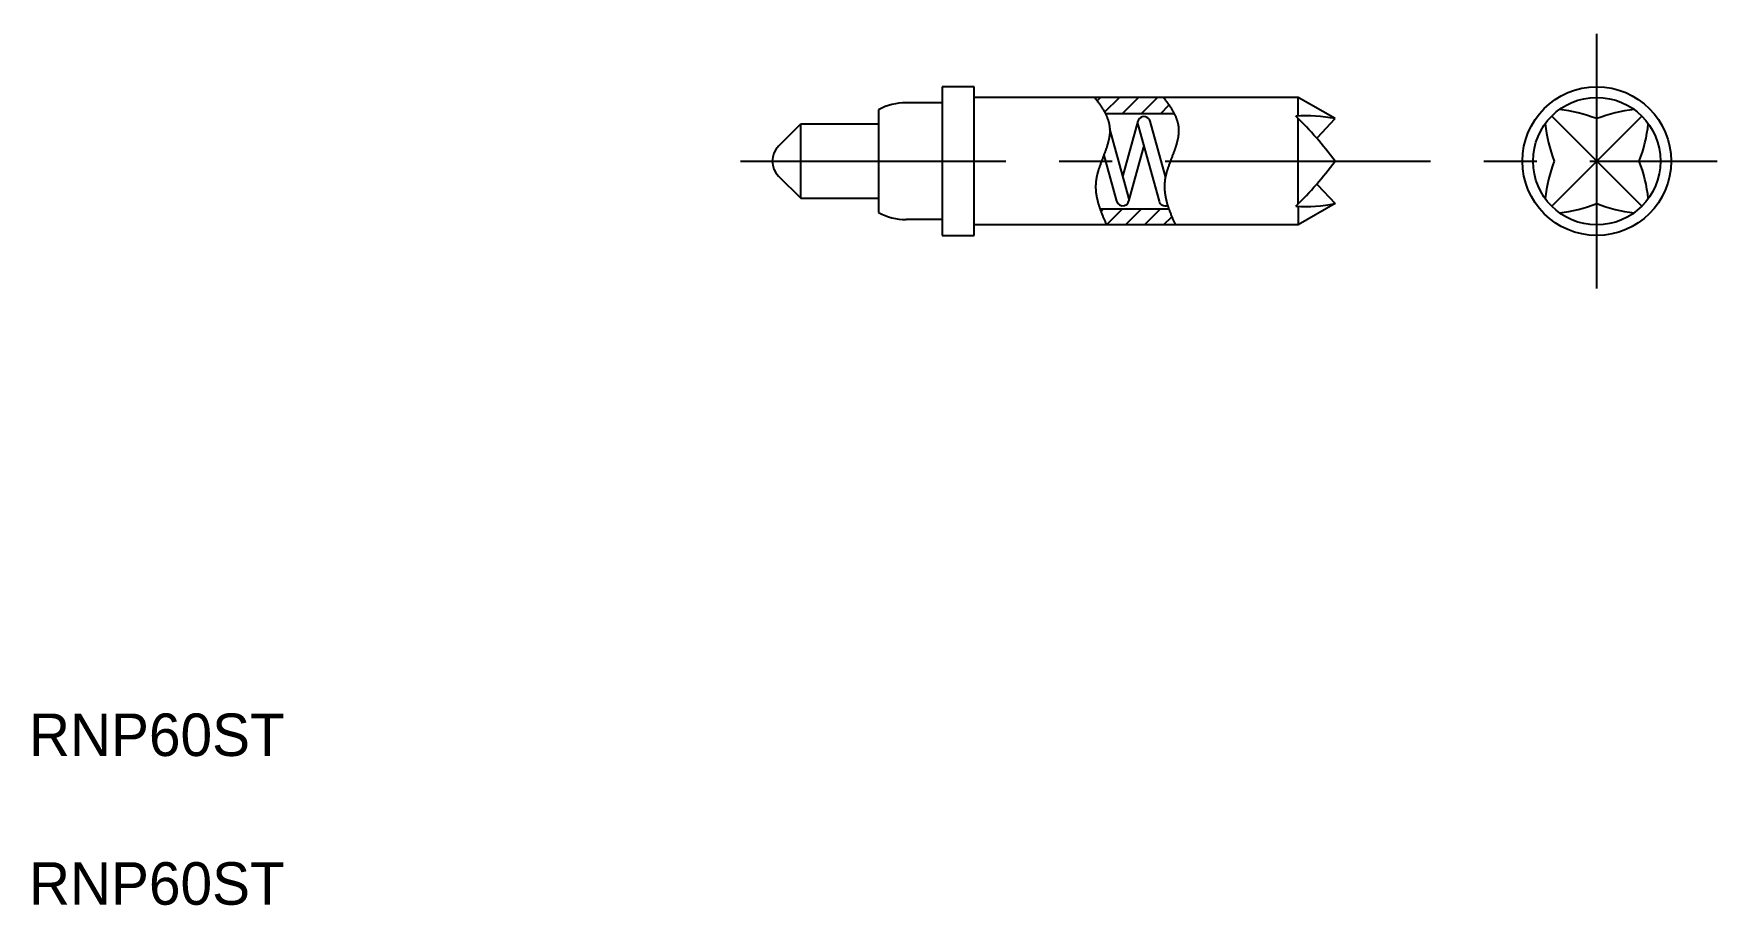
# Model space of a CAD drawing. Extents: x 0.52 to 8.45, y 0.5 to 4.6.
import ezdxf

# ---------------------------------------------------------------- set-up
doc = ezdxf.new("R2010")
doc.units = 0
doc.linetypes.add('CENTER', pattern=[2, 1.25, -0.25, 0.25, -0.25])
doc.layers.get('0').update_dxf_attribs({"linetype": 'CONTINUOUS'})
doc.layers.add('CENTER', color=1, linetype='CENTER')

# ---------------------------------------------------------------- blocks, each defined once
blk = doc.blocks.new('*X4')
at = {"color": 0, "linetype": 'CONTINUOUS'}
for p, q in [((17.529, 2.7843), (17.5447, 2.8)), ((17.5646, 2.7301), (17.6345, 2.8)), ((17.6493, 2.725), (17.7243, 2.8)), ((17.7391, 2.725), (17.8141, 2.8)), ((17.8289, 2.725), (17.8679, 2.764)), ((17.547, 2.2634), (17.5585, 2.275)), ((17.5736, 2.2003), (17.6483, 2.275)), ((17.6631, 2.2), (17.7381, 2.275)), ((17.7529, 2.2), (17.8279, 2.275)), ((17.8427, 2.2), (17.8811, 2.2384))]:
    blk.add_line(p, q, dxfattribs=at)

msp = doc.modelspace()

# ---------------------------------------------------------------- linework, layer by layer
at = {"color": 7, "linetype": 'CONTINUOUS'}
for p, q in [((4.8, 4.35), (4.8, 3.65)), ((4.95, 4.35), (4.8, 4.35)), ((4.95, 3.65), (4.95, 4.35)), ((6.4768, 4.3), (4.95, 4.3)), ((6.65, 4.2), (6.4768, 4.3)), ((6.4768, 4.2127), (6.4768, 4.3)), ((4.5, 4.2423), (4.5, 3.7577)), ((4.8, 4.275), (4.63, 4.275)), ((5.5673, 4.225), (5.8914, 4.225)), ((7.67, 4.2121), (8.0942, 3.7879)), ((7.67, 3.7879), (8.0942, 4.2121)), ((4.0293, 4.0707), (4.1336, 4.175)), ((4.1336, 3.825), (4.1336, 4.175)), ((4.1336, 4.175), (4.5, 4.175)), ((5.679, 3.828), (5.5889, 4.1524)), ((5.7212, 4.188), (5.6501, 3.9321)), ((5.7212, 4.172), (5.8212, 3.812)), ((5.8515, 3.927), (5.779, 4.188)), ((6.4768, 3.7988), (6.4768, 4.2012)), ((5.679, 3.812), (5.7501, 4.0679)), ((5.561, 4.0287), (5.6212, 3.812)), ((4.0293, 3.9293), (4.1336, 3.825)), ((4.1336, 3.825), (4.5, 3.825)), ((5.5428, 3.775), (5.8669, 3.775)), ((6.65, 3.8), (6.4768, 3.7)), ((6.4768, 3.7873), (6.4768, 3.7)), ((4.8, 3.725), (4.63, 3.725)), ((4.8, 3.65), (4.95, 3.65)), ((6.4768, 3.7), (4.95, 3.7))]:
    msp.add_line(p, q, dxfattribs=at)
at = {"color": 7, "linetype": 'CONTINUOUS', "extrusion": (0.608761, -0.560986, -0.560986)}
msp.add_line((6.5677, 4.1107), (6.65, 4.2), dxfattribs=at)
at = {"color": 7, "linetype": 'CONTINUOUS', "extrusion": (0.608761, 0.560986, -0.560986)}
msp.add_line((6.5677, 3.8893), (6.65, 3.8), dxfattribs=at)
at = {"color": 7}
for points in [[(5.5168, 4.3, 0), (5.519, 4.2972, 0), (5.5213, 4.2943, 0), (5.5235, 4.2915, 0), (5.5257, 4.2887, 0), (5.5279, 4.2859, 0), (5.53, 4.283, 0), (5.5321, 4.2802, 0), (5.5342, 4.2774, 0), (5.5363, 4.2745, 0), (5.5384, 4.2717, 0), (5.5404, 4.2688, 0), (5.5424, 4.266, 0), (5.5444, 4.2631, 0), (5.5463, 4.2603, 0), (5.5482, 4.2574, 0), (5.5501, 4.2545, 0), (5.552, 4.2516, 0), (5.5538, 4.2488, 0), (5.5555, 4.2459, 0), (5.5573, 4.243, 0), (5.559, 4.2401, 0), (5.5607, 4.2372, 0), (5.5623, 4.2344, 0), (5.5639, 4.2315, 0), (5.5654, 4.2286, 0), (5.567, 4.2256, 0), (5.5684, 4.2227, 0), (5.5699, 4.2198, 0), (5.5713, 4.2169, 0), (5.5726, 4.214, 0), (5.5739, 4.211, 0), (5.5751, 4.2081, 0), (5.5763, 4.2052, 0), (5.5775, 4.2022, 0), (5.5786, 4.1993, 0), (5.5797, 4.1963, 0), (5.5807, 4.1933, 0), (5.5816, 4.1904, 0), (5.5825, 4.1874, 0), (5.5834, 4.1844, 0), (5.5842, 4.1814, 0), (5.5849, 4.1784, 0), (5.5856, 4.1754, 0), (5.5862, 4.1724, 0), (5.5868, 4.1694, 0), (5.5873, 4.1664, 0), (5.5878, 4.1634, 0), (5.5881, 4.1603, 0), (5.5885, 4.1573, 0), (5.5887, 4.1543, 0), (5.5889, 4.1512, 0), (5.5891, 4.1481, 0), (5.5891, 4.1451, 0), (5.5892, 4.142, 0), (5.5891, 4.1389, 0), (5.589, 4.1358, 0), (5.5888, 4.1327, 0), (5.5886, 4.1296, 0), (5.5883, 4.1265, 0), (5.588, 4.1234, 0), (5.5876, 4.1203, 0), (5.5872, 4.1172, 0), (5.5867, 4.114, 0), (5.5861, 4.1109, 0), (5.5855, 4.1077, 0), (5.5849, 4.1046, 0), (5.5843, 4.1014, 0), (5.5835, 4.0983, 0), (5.5828, 4.0951, 0), (5.582, 4.0919, 0), (5.5812, 4.0888, 0), (5.5803, 4.0856, 0), (5.5794, 4.0824, 0), (5.5785, 4.0792, 0), (5.5775, 4.076, 0), (5.5766, 4.0728, 0), (5.5755, 4.0696, 0), (5.5745, 4.0664, 0), (5.5734, 4.0632, 0), (5.5723, 4.0599, 0), (5.5712, 4.0567, 0), (5.5701, 4.0535, 0), (5.569, 4.0503, 0), (5.5678, 4.047, 0), (5.5666, 4.0438, 0), (5.5654, 4.0406, 0), (5.5642, 4.0373, 0), (5.563, 4.0341, 0), (5.5618, 4.0308, 0), (5.5606, 4.0276, 0), (5.5593, 4.0243, 0), (5.5581, 4.0211, 0), (5.5568, 4.0178, 0), (5.5556, 4.0145, 0), (5.5543, 4.0113, 0), (5.5531, 4.008, 0), (5.5519, 4.0047, 0), (5.5506, 4.0015, 0), (5.5494, 3.9982, 0), (5.5482, 3.9949, 0), (5.547, 3.9917, 0), (5.5458, 3.9884, 0), (5.5446, 3.9851, 0), (5.5434, 3.9818, 0), (5.5422, 3.9786, 0), (5.5411, 3.9753, 0), (5.54, 3.972, 0), (5.5389, 3.9687, 0), (5.5378, 3.9654, 0), (5.5367, 3.9621, 0), (5.5357, 3.9589, 0), (5.5347, 3.9556, 0), (5.5337, 3.9523, 0), (5.5328, 3.949, 0), (5.5319, 3.9457, 0), (5.531, 3.9425, 0), (5.5301, 3.9392, 0), (5.5293, 3.9359, 0), (5.5286, 3.9326, 0), (5.5278, 3.9293, 0), (5.5271, 3.9261, 0), (5.5265, 3.9228, 0), (5.5259, 3.9195, 0), (5.5253, 3.9162, 0), (5.5248, 3.913, 0), (5.5243, 3.9097, 0), (5.5239, 3.9064, 0), (5.5235, 3.9032, 0), (5.5232, 3.8999, 0), (5.5229, 3.8966, 0), (5.5227, 3.8934, 0), (5.5226, 3.8901, 0), (5.5224, 3.8869, 0), (5.5224, 3.8836, 0), (5.5223, 3.8803, 0), (5.5224, 3.8771, 0), (5.5224, 3.8739, 0), (5.5225, 3.8706, 0), (5.5227, 3.8674, 0), (5.5229, 3.8641, 0), (5.5231, 3.8609, 0), (5.5234, 3.8576, 0), (5.5238, 3.8544, 0), (5.5241, 3.8511, 0), (5.5245, 3.8479, 0), (5.525, 3.8447, 0), (5.5255, 3.8414, 0), (5.526, 3.8382, 0), (5.5265, 3.835, 0), (5.5271, 3.8317, 0), (5.5278, 3.8285, 0), (5.5284, 3.8253, 0), (5.5291, 3.822, 0), (5.5299, 3.8188, 0), (5.5306, 3.8156, 0), (5.5314, 3.8124, 0), (5.5323, 3.8091, 0), (5.5331, 3.8059, 0), (5.534, 3.8027, 0), (5.5349, 3.7995, 0), (5.5359, 3.7962, 0), (5.5368, 3.793, 0), (5.5378, 3.7898, 0), (5.5389, 3.7866, 0), (5.5399, 3.7834, 0), (5.541, 3.7802, 0), (5.5421, 3.7769, 0), (5.5432, 3.7737, 0), (5.5444, 3.7705, 0), (5.5455, 3.7673, 0), (5.5467, 3.7641, 0), (5.5479, 3.7609, 0), (5.5492, 3.7577, 0), (5.5504, 3.7545, 0), (5.5517, 3.7513, 0), (5.553, 3.7481, 0), (5.5542, 3.7449, 0), (5.5556, 3.7416, 0), (5.5569, 3.7384, 0), (5.5582, 3.7352, 0), (5.5596, 3.732, 0), (5.561, 3.7288, 0), (5.5624, 3.7256, 0), (5.5638, 3.7224, 0), (5.5652, 3.7192, 0), (5.5666, 3.716, 0), (5.568, 3.7128, 0), (5.5694, 3.7096, 0), (5.5709, 3.7064, 0), (5.5723, 3.7032, 0), (5.5738, 3.7, 0)], [(5.8409, 4.3, 0), (5.8432, 4.2972, 0), (5.8454, 4.2943, 0), (5.8476, 4.2915, 0), (5.8498, 4.2887, 0), (5.852, 4.2859, 0), (5.8542, 4.283, 0), (5.8563, 4.2802, 0), (5.8584, 4.2774, 0), (5.8605, 4.2745, 0), (5.8625, 4.2717, 0), (5.8646, 4.2688, 0), (5.8666, 4.266, 0), (5.8685, 4.2631, 0), (5.8705, 4.2603, 0), (5.8724, 4.2574, 0), (5.8743, 4.2545, 0), (5.8761, 4.2516, 0), (5.8779, 4.2488, 0), (5.8797, 4.2459, 0), (5.8814, 4.243, 0), (5.8831, 4.2401, 0), (5.8848, 4.2372, 0), (5.8865, 4.2344, 0), (5.888, 4.2315, 0), (5.8896, 4.2286, 0), (5.8911, 4.2256, 0), (5.8926, 4.2227, 0), (5.894, 4.2198, 0), (5.8954, 4.2169, 0), (5.8967, 4.214, 0), (5.898, 4.211, 0), (5.8993, 4.2081, 0), (5.9005, 4.2052, 0), (5.9017, 4.2022, 0), (5.9028, 4.1993, 0), (5.9038, 4.1963, 0), (5.9048, 4.1933, 0), (5.9058, 4.1904, 0), (5.9067, 4.1874, 0), (5.9075, 4.1844, 0), (5.9083, 4.1814, 0), (5.9091, 4.1784, 0), (5.9097, 4.1754, 0), (5.9104, 4.1724, 0), (5.9109, 4.1694, 0), (5.9115, 4.1664, 0), (5.9119, 4.1634, 0), (5.9123, 4.1603, 0), (5.9126, 4.1573, 0), (5.9129, 4.1543, 0), (5.9131, 4.1512, 0), (5.9132, 4.1481, 0), (5.9133, 4.1451, 0), (5.9133, 4.142, 0), (5.9133, 4.1389, 0), (5.9131, 4.1358, 0), (5.913, 4.1327, 0), (5.9127, 4.1296, 0), (5.9125, 4.1265, 0), (5.9121, 4.1234, 0), (5.9117, 4.1203, 0), (5.9113, 4.1172, 0), (5.9108, 4.114, 0), (5.9103, 4.1109, 0), (5.9097, 4.1077, 0), (5.9091, 4.1046, 0), (5.9084, 4.1014, 0), (5.9077, 4.0983, 0), (5.9069, 4.0951, 0), (5.9062, 4.0919, 0), (5.9053, 4.0888, 0), (5.9045, 4.0856, 0), (5.9036, 4.0824, 0), (5.9026, 4.0792, 0), (5.9017, 4.076, 0), (5.9007, 4.0728, 0), (5.8997, 4.0696, 0), (5.8986, 4.0664, 0), (5.8976, 4.0632, 0), (5.8965, 4.0599, 0), (5.8954, 4.0567, 0), (5.8943, 4.0535, 0), (5.8931, 4.0503, 0), (5.8919, 4.047, 0), (5.8908, 4.0438, 0), (5.8896, 4.0406, 0), (5.8884, 4.0373, 0), (5.8872, 4.0341, 0), (5.8859, 4.0308, 0), (5.8847, 4.0276, 0), (5.8835, 4.0243, 0), (5.8822, 4.0211, 0), (5.881, 4.0178, 0), (5.8797, 4.0145, 0), (5.8785, 4.0113, 0), (5.8772, 4.008, 0), (5.876, 4.0047, 0), (5.8748, 4.0015, 0), (5.8735, 3.9982, 0), (5.8723, 3.9949, 0), (5.8711, 3.9917, 0), (5.8699, 3.9884, 0), (5.8687, 3.9851, 0), (5.8676, 3.9818, 0), (5.8664, 3.9786, 0), (5.8653, 3.9753, 0), (5.8641, 3.972, 0), (5.863, 3.9687, 0), (5.862, 3.9654, 0), (5.8609, 3.9621, 0), (5.8599, 3.9589, 0), (5.8589, 3.9556, 0), (5.8579, 3.9523, 0), (5.8569, 3.949, 0), (5.856, 3.9457, 0), (5.8551, 3.9425, 0), (5.8543, 3.9392, 0), (5.8535, 3.9359, 0), (5.8527, 3.9326, 0), (5.852, 3.9293, 0), (5.8513, 3.9261, 0), (5.8506, 3.9228, 0), (5.85, 3.9195, 0), (5.8494, 3.9162, 0), (5.8489, 3.913, 0), (5.8485, 3.9097, 0), (5.848, 3.9064, 0), (5.8477, 3.9032, 0), (5.8474, 3.8999, 0), (5.8471, 3.8966, 0), (5.8469, 3.8934, 0), (5.8467, 3.8901, 0), (5.8466, 3.8869, 0), (5.8465, 3.8836, 0), (5.8465, 3.8803, 0), (5.8465, 3.8771, 0), (5.8466, 3.8739, 0), (5.8467, 3.8706, 0), (5.8468, 3.8674, 0), (5.847, 3.8641, 0), (5.8473, 3.8609, 0), (5.8476, 3.8576, 0), (5.8479, 3.8544, 0), (5.8483, 3.8511, 0), (5.8487, 3.8479, 0), (5.8491, 3.8447, 0), (5.8496, 3.8414, 0), (5.8501, 3.8382, 0), (5.8507, 3.835, 0), (5.8513, 3.8317, 0), (5.8519, 3.8285, 0), (5.8526, 3.8253, 0), (5.8533, 3.822, 0), (5.854, 3.8188, 0), (5.8548, 3.8156, 0), (5.8556, 3.8124, 0), (5.8564, 3.8091, 0), (5.8573, 3.8059, 0), (5.8582, 3.8027, 0), (5.8591, 3.7995, 0), (5.86, 3.7962, 0), (5.861, 3.793, 0), (5.862, 3.7898, 0), (5.863, 3.7866, 0), (5.8641, 3.7834, 0), (5.8651, 3.7802, 0), (5.8662, 3.7769, 0), (5.8674, 3.7737, 0), (5.8685, 3.7705, 0), (5.8697, 3.7673, 0), (5.8709, 3.7641, 0), (5.8721, 3.7609, 0), (5.8733, 3.7577, 0), (5.8746, 3.7545, 0), (5.8758, 3.7513, 0), (5.8771, 3.7481, 0), (5.8784, 3.7449, 0), (5.8797, 3.7416, 0), (5.881, 3.7384, 0), (5.8824, 3.7352, 0), (5.8837, 3.732, 0), (5.8851, 3.7288, 0), (5.8865, 3.7256, 0), (5.8879, 3.7224, 0), (5.8893, 3.7192, 0), (5.8907, 3.716, 0), (5.8922, 3.7128, 0), (5.8936, 3.7096, 0), (5.895, 3.7064, 0), (5.8965, 3.7032, 0), (5.8979, 3.7, 0)]]:
    msp.add_polyline3d(points, dxfattribs=at)
at = {"color": 7, "linetype": 'CONTINUOUS'}
for radius in [0.35, 0.3]:
    msp.add_circle((7.8821, 4), radius, dxfattribs=at)
for centre, radius, start, end in [((4.63, 4), 0.275, 90, 118.21148), ((5.7501, 4.18), 0.03, 15.52411, 195.52411), ((6.5084, 3.455), 0.7584, 79.23933, 93.22841), ((5.2397, 2.9609, -0.2121), 1.7517, 36.38407, 45.58526), ((7.6227, 3.5168), 0.7308, 69.20938, 83.46071), ((8.1415, 3.5168), 0.7308, 96.53929, 110.79062), ((8.3653, 4.2594), 0.7308, 186.53929, 200.79062), ((7.3989, 4.2594), 0.7308, 339.20938, 353.46071), ((4.1, 4), 0.1, 135, 225), ((5.2397, 5.0391, -0.2121), 1.7517, 314.41474, 323.61593), ((8.3653, 3.7406), 0.7308, 159.20938, 173.46071), ((7.3989, 3.7406), 0.7308, 6.53929, 20.79062), ((5.6501, 3.82), 0.03, 195.52411, 15.52411), ((5.8501, 3.82), 0.03, 195.52411, 291.89475), ((4.63, 4), 0.275, 241.78852, 270), ((6.5084, 4.545), 0.7584, 266.77159, 280.76067), ((7.6227, 4.4832), 0.7308, 276.53929, 290.79062), ((8.1415, 4.4832), 0.7308, 249.20938, 263.46071)]:
    msp.add_arc(centre, radius, start, end, dxfattribs=at)
at = {"layer": 'CENTER', "color": 1, "linetype": 'CENTER'}
for p, q in [((7.8821, 3.4), (7.8821, 4.6)), ((3.85, 4), (8.4498, 4))]:
    msp.add_line(p, q, dxfattribs=at)

# ---------------------------------------------------------------- block references
at = {"color": 3, "linetype": 'CONTINUOUS'}
msp.add_blockref('*X4', (-12, 1.5), dxfattribs=at)

# ---------------------------------------------------------------- texts
at = {"color": 7, "linetype": 'CONTINUOUS'}
for p in [(0.5, 1.2), (0.5, 0.5)]:
    msp.add_text('RNP60ST', height=0.2, dxfattribs=at).set_placement(p)

doc.saveas('drawing.dxf')
